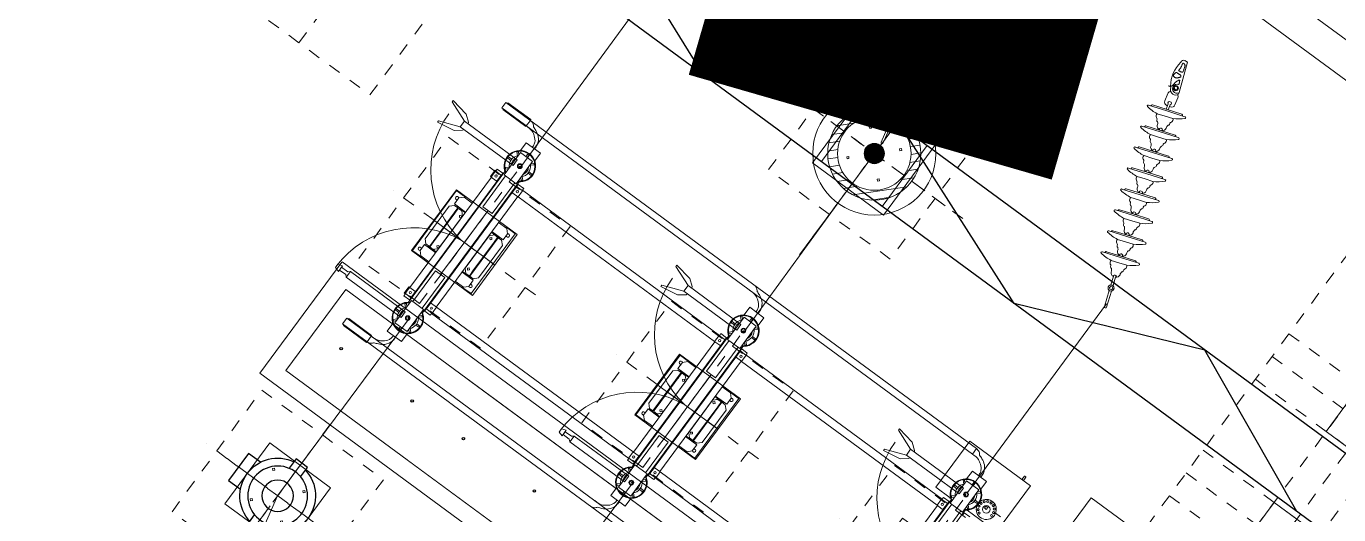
# Model space of a CAD drawing. Header units: metres. Extents: x 432095 to 435012, y 2470938 to 2473256.
# Drawn here: x 433782.38 to 433792.8, y 2471309.71 to 2471313.6 of the extents above; entities that cross this region are included whole.
import ezdxf

# ---------------------------------------------------------------- set-up
doc = ezdxf.new("R2010")
doc.units = ezdxf.units.M
doc.header["$MEASUREMENT"] = 0
doc.set_wipeout_variables(frame=1)
for name, pattern in [('DASHED2', [0.375, 0.25, -0.125]), ('MB D$0$DASHDOT', [1, 0.5, -0.25, 0, -0.25]), ('MB D$0$HIDDEN', [0.375, 0.25, -0.125])]:
    doc.linetypes.add(name, pattern=pattern)
for name, color, linetype, lineweight in [('cong trinh tram 110kv', 7, 'Continuous', 5), ('HA_Daydan5', 1, 'Continuous', 0), ('MB D$0$Phan DZ 110kV', 7, 'Continuous', 13), ('MB D$0$TAM TB MOI', 9, 'MB D$0$HIDDEN', 20)]:
    doc.layers.add(name, color=color, linetype=linetype, lineweight=lineweight)
for name, color, linetype in [('MB D$0$1.TB MOI', 3, 'Continuous'), ('MB D$0$4-Net thay', 4, 'Continuous'), ('MB D$0$HATCH', 8, 'Continuous'), ('MB D$0$Xa', 7, 'Continuous')]:
    doc.layers.add(name, color=color, linetype=linetype)

# ---------------------------------------------------------------- blocks, each defined once
blk = doc.blocks.new('MB D$0$NEO')
at = {"layer": 'MB D$0$Phan DZ 110kV', "color": 0, "linetype": 'Continuous'}
for p, q in [((-3.893, 4.994), (-3.898, 5.746)), ((-3.88, 5.787), (-3.88, 5.787)), ((-3.026, 5.002), (-3.031, 5.754)), ((-3.013, 5.796), (-3.013, 5.795)), ((-2.159, 5.008), (-2.164, 5.76)), ((-2.146, 5.802), (-2.146, 5.801)), ((-1.292, 5.009), (-1.297, 5.761)), ((-1.279, 5.802), (-1.279, 5.802)), ((-0.425, 5.02), (-0.43, 5.771)), ((-0.412, 5.813), (-0.412, 5.813)), ((0.442, 5.028), (0.437, 5.78)), ((0.455, 5.822), (0.455, 5.821)), ((1.309, 5.036), (1.303, 5.788)), ((1.321, 5.83), (1.321, 5.83)), ((2.175, 5.051), (2.17, 5.802)), ((-5.981, 5.181), (-6, 5.061)), ((-4.74, 5.232), (-5.981, 5.181)), ((-4.66, 5.227), (-4.74, 5.232)), ((-4.215, 5.229), (-4.523, 5.25)), ((-3.95, 4.993), (-3.954, 5.595)), ((-3.68, 5.32), (-3.677, 4.996)), ((-3.083, 5.002), (-3.087, 5.604)), ((-2.813, 5.328), (-2.81, 5.004)), ((-2.216, 5.007), (-2.22, 5.61)), ((-1.946, 5.334), (-1.943, 5.01)), ((-1.349, 5.008), (-1.353, 5.611)), ((-1.079, 5.335), (-1.076, 5.011)), ((-0.482, 5.019), (-0.487, 5.621)), ((-0.212, 5.346), (-0.209, 5.022)), ((0.384, 5.028), (0.38, 5.63)), ((0.655, 5.354), (0.658, 5.03)), ((1.251, 5.036), (1.247, 5.638)), ((1.522, 5.363), (1.525, 5.038)), ((2.118, 5.05), (2.114, 5.652)), ((2.389, 5.377), (2.392, 5.053)), ((-4.244, 4.799), (-4.555, 4.82)), ((-4.174, 4.96), (-3.95, 4.946)), ((-4.168, 5.053), (-3.95, 5.038)), ((-4.097, 4.963), (-4.1, 4.925)), ((-4.089, 5.085), (-4.092, 5.044)), ((-3.95, 4.993), (-3.943, 4.391)), ((-3.893, 4.994), (-3.884, 4.242)), ((-3.674, 4.672), (-3.677, 4.996)), ((-3.083, 5.002), (-3.076, 4.399)), ((-3.026, 5.002), (-3.017, 4.25)), ((-2.807, 4.68), (-2.81, 5.004)), ((-2.216, 5.007), (-2.209, 4.405)), ((-2.159, 5.008), (-2.15, 4.256)), ((-1.94, 4.686), (-1.943, 5.01)), ((-1.349, 5.008), (-1.342, 4.406)), ((-1.292, 5.009), (-1.283, 4.257)), ((-1.073, 4.687), (-1.076, 5.011)), ((-0.482, 5.019), (-0.475, 4.417)), ((-0.425, 5.02), (-0.416, 4.268)), ((-0.206, 4.698), (-0.209, 5.022)), ((0.384, 5.028), (0.392, 4.425)), ((0.442, 5.028), (0.451, 4.276)), ((0.661, 4.706), (0.658, 5.03)), ((1.251, 5.036), (1.259, 4.434)), ((1.309, 5.036), (1.318, 4.285)), ((1.528, 4.714), (1.525, 5.038)), ((2.118, 5.05), (2.126, 4.448)), ((2.175, 5.051), (2.185, 4.299)), ((2.395, 4.729), (2.392, 5.053)), ((3.321, 5.11), (2.965, 5.102)), ((3.322, 5.021), (2.967, 5.014)), ((4.206, 5.131), (3.547, 5.115)), ((4.208, 5.04), (3.549, 5.026))]:
    blk.add_line(p, q, dxfattribs=at)
for points in [[(-3.68, 5.32, 0.07568), (-3.836, 5.775, 0.882406), (-3.898, 5.746)], [(-2.813, 5.328, 0.07568), (-2.969, 5.783, 0.882406), (-3.031, 5.754)], [(-1.946, 5.334, 0.07568), (-2.103, 5.789, 0.882406), (-2.164, 5.76)], [(-1.079, 5.335, 0.07568), (-1.236, 5.79, 0.882406), (-1.297, 5.761)], [(-0.212, 5.346, 0.07568), (-0.369, 5.801, 0.882406), (-0.43, 5.771)], [(0.655, 5.354, 0.07568), (0.498, 5.809, 0.882406), (0.437, 5.78)], [(1.522, 5.363, 0.07568), (1.365, 5.817, 0.882406), (1.303, 5.788)], [(2.389, 5.377, 0.07568), (2.232, 5.831, 0.882406), (2.17, 5.802)], [(-3.101, 5.054, 0.354545), (-3.242, 5.183, -0.185296), (-3.375, 5.217, 0.441922), (-3.468, 5.261, -0.218745), (-3.53, 5.306, 0.348223), (-3.68, 5.32)], [(-2.234, 5.062, 0.354545), (-2.375, 5.191, -0.185296), (-2.508, 5.225, 0.441922), (-2.601, 5.269, -0.218745), (-2.663, 5.314, 0.348223), (-2.813, 5.328)], [(-1.367, 5.068, 0.354545), (-1.508, 5.197, -0.185296), (-1.641, 5.231, 0.441922), (-1.734, 5.275, -0.218745), (-1.796, 5.32, 0.348223), (-1.946, 5.334)], [(-0.5, 5.069, 0.354545), (-0.641, 5.198, -0.185296), (-0.774, 5.232, 0.441922), (-0.867, 5.276, -0.218745), (-0.929, 5.321, 0.348223), (-1.079, 5.335)], [(0.367, 5.08, 0.354545), (0.226, 5.209, -0.185296), (0.093, 5.243, 0.441922), (0, 5.287, -0.218745), (-0.062, 5.332, 0.348223), (-0.212, 5.346)], [(1.234, 5.088, 0.354545), (1.093, 5.217, -0.185296), (0.96, 5.251, 0.441922), (0.866, 5.295, -0.218745), (0.805, 5.34, 0.348223), (0.655, 5.354)], [(2.101, 5.097, 0.354545), (1.96, 5.226, -0.185296), (1.827, 5.259, 0.441922), (1.733, 5.304, -0.218745), (1.672, 5.348, 0.348223), (1.522, 5.363)], [(2.969, 5.102, 0.371359), (2.827, 5.24, -0.185296), (2.693, 5.274, 0.441922), (2.6, 5.318, -0.218745), (2.539, 5.362, 0.348223), (2.389, 5.377)], [(-3.674, 4.672, -0.07568), (-3.821, 4.214, -0.882406), (-3.884, 4.242)], [(-3.1, 4.948, -0.353654), (-3.238, 4.817, 0.185296), (-3.371, 4.781, -0.441922), (-3.463, 4.735, 0.218745), (-3.524, 4.689, -0.348223), (-3.674, 4.672)], [(-2.807, 4.68, -0.07568), (-2.954, 4.223, -0.882406), (-3.017, 4.25)], [(-2.233, 4.957, -0.353654), (-2.371, 4.825, 0.185296), (-2.504, 4.789, -0.441922), (-2.596, 4.743, 0.218745), (-2.657, 4.697, -0.348223), (-2.807, 4.68)], [(-1.94, 4.686, -0.07568), (-2.088, 4.228, -0.882406), (-2.15, 4.256)], [(-1.366, 4.963, -0.353654), (-1.504, 4.831, 0.185296), (-1.637, 4.795, -0.441922), (-1.729, 4.749, 0.218745), (-1.79, 4.703, -0.348223), (-1.94, 4.686)], [(-1.073, 4.687, -0.07568), (-1.221, 4.229, -0.882406), (-1.283, 4.257)], [(-0.499, 4.963, -0.353654), (-0.638, 4.832, 0.185296), (-0.77, 4.796, -0.441922), (-0.862, 4.75, 0.218745), (-0.923, 4.704, -0.348223), (-1.073, 4.687)], [(-0.206, 4.698, -0.07568), (-0.354, 4.24, -0.882406), (-0.416, 4.268)], [(0.368, 4.974, -0.353654), (0.229, 4.843, 0.185296), (0.097, 4.807, -0.441922), (0.005, 4.761, 0.218745), (-0.056, 4.715, -0.348223), (-0.206, 4.698)], [(0.661, 4.706, -0.07568), (0.513, 4.248, -0.882406), (0.451, 4.276)], [(1.235, 4.983, -0.353654), (1.096, 4.851, 0.185296), (0.964, 4.815, -0.441922), (0.872, 4.769, 0.218745), (0.811, 4.723, -0.348223), (0.661, 4.706)], [(1.528, 4.714, -0.07568), (1.38, 4.257, -0.882406), (1.318, 4.285)], [(2.102, 4.991, -0.353654), (1.963, 4.86, 0.185296), (1.831, 4.823, -0.441922), (1.738, 4.777, 0.218745), (1.678, 4.732, -0.348223), (1.528, 4.714)], [(2.395, 4.729, -0.07568), (2.247, 4.271, -0.882406), (2.185, 4.299)], [(2.969, 5.014, -0.369426), (2.83, 4.874, 0.185296), (2.698, 4.838, -0.441922), (2.605, 4.792, 0.218745), (2.545, 4.746, -0.348223), (2.395, 4.729)]]:
    blk.add_lwpolyline(points, format="xyb", dxfattribs=at)
for points in [[(-5.544, 4.948), (-5.541, 4.975), (-5.538, 4.999), (-5.536, 5.02), (-5.535, 5.038), (-5.534, 5.054), (-5.533, 5.068), (-5.533, 5.08), (-5.532, 5.09), (-5.533, 5.098), (-5.533, 5.106), (-5.535, 5.112), (-5.537, 5.117), (-5.54, 5.121), (-5.545, 5.124), (-5.551, 5.126), (-5.559, 5.128), (-5.569, 5.129), (-5.58, 5.129), (-5.593, 5.13), (-5.608, 5.13), (-5.623, 5.13), (-5.639, 5.13), (-5.655, 5.13), (-5.672, 5.131), (-5.688, 5.132), (-5.705, 5.133), (-5.721, 5.134), (-5.737, 5.135), (-5.752, 5.135), (-5.767, 5.135), (-5.781, 5.135), (-5.794, 5.133), (-5.807, 5.13), (-5.819, 5.127), (-5.829, 5.122), (-5.839, 5.117), (-5.848, 5.11), (-5.856, 5.104), (-5.863, 5.096), (-5.869, 5.088), (-5.874, 5.08), (-5.878, 5.072), (-5.88, 5.063), (-5.882, 5.055), (-5.883, 5.047), (-5.883, 5.04), (-5.883, 5.033), (-5.881, 5.027), (-5.879, 5.022), (-5.876, 5.018), (-5.872, 5.015), (-5.867, 5.013), (-5.86, 5.011), (-5.853, 5.01), (-5.843, 5.009), (-5.833, 5.008), (-5.82, 5.007), (-5.806, 5.006), (-5.791, 5.005), (-5.775, 5.004), (-5.758, 5.003), (-5.74, 5.001), (-5.722, 4.999), (-5.703, 4.996), (-5.684, 4.992), (-5.665, 4.988), (-5.646, 4.983), (-5.627, 4.977), (-5.607, 4.971), (-5.587, 4.964), (-5.566, 4.956), (-5.544, 4.948)], [(-5.335, 4.805), (-5.36, 4.821), (-5.381, 4.834), (-5.398, 4.843), (-5.411, 4.851), (-5.422, 4.857), (-5.43, 4.862), (-5.436, 4.867), (-5.441, 4.871), (-5.444, 4.875), (-5.447, 4.879), (-5.45, 4.884), (-5.451, 4.89), (-5.452, 4.896), (-5.452, 4.902), (-5.451, 4.909), (-5.449, 4.917), (-5.447, 4.926), (-5.445, 4.935), (-5.442, 4.944), (-5.439, 4.954), (-5.435, 4.965), (-5.432, 4.976), (-5.429, 4.987), (-5.426, 4.998), (-5.423, 5.009), (-5.421, 5.02), (-5.419, 5.031), (-5.416, 5.042), (-5.414, 5.052), (-5.411, 5.062), (-5.407, 5.071), (-5.403, 5.079), (-5.398, 5.086), (-5.392, 5.092), (-5.385, 5.097), (-5.379, 5.101), (-5.372, 5.104), (-5.365, 5.107), (-5.359, 5.108), (-5.353, 5.109), (-5.348, 5.108), (-5.343, 5.107), (-5.339, 5.105), (-5.334, 5.103), (-5.33, 5.099), (-5.326, 5.094), (-5.322, 5.088), (-5.318, 5.081), (-5.313, 5.073), (-5.307, 5.064), (-5.302, 5.055), (-5.296, 5.045), (-5.291, 5.035), (-5.285, 5.026), (-5.28, 5.017), (-5.275, 5.009), (-5.27, 5.002), (-5.266, 4.996), (-5.262, 4.991), (-5.258, 4.986), (-5.255, 4.98), (-5.252, 4.974), (-5.25, 4.967), (-5.248, 4.959), (-5.247, 4.949), (-5.246, 4.938), (-5.246, 4.926), (-5.246, 4.914), (-5.248, 4.901), (-5.25, 4.888), (-5.253, 4.876), (-5.257, 4.864), (-5.262, 4.854), (-5.268, 4.844), (-5.276, 4.835), (-5.285, 4.827), (-5.295, 4.82), (-5.307, 4.814), (-5.32, 4.809), (-5.335, 4.805)], [(-4.853, 4.748), (-4.86, 4.788), (-4.868, 4.82), (-4.876, 4.845), (-4.885, 4.865), (-4.895, 4.88), (-4.906, 4.891), (-4.918, 4.9), (-4.932, 4.908), (-4.947, 4.916), (-4.964, 4.924), (-4.982, 4.932), (-5.001, 4.94), (-5.02, 4.949), (-5.04, 4.958), (-5.06, 4.968), (-5.079, 4.979), (-5.097, 4.99), (-5.115, 5.002), (-5.132, 5.015), (-5.148, 5.027), (-5.162, 5.039), (-5.175, 5.05), (-5.185, 5.061), (-5.194, 5.07), (-5.201, 5.078), (-5.205, 5.085), (-5.207, 5.091), (-5.208, 5.096), (-5.206, 5.1), (-5.203, 5.104), (-5.199, 5.107), (-5.193, 5.109), (-5.185, 5.111), (-5.177, 5.112), (-5.168, 5.114), (-5.158, 5.115), (-5.148, 5.116), (-5.137, 5.118), (-5.126, 5.119), (-5.114, 5.121), (-5.103, 5.124), (-5.093, 5.126), (-5.082, 5.128), (-5.071, 5.129), (-5.061, 5.128), (-5.051, 5.126), (-5.042, 5.122), (-5.033, 5.115)]]:
    blk.add_lwpolyline(points, dxfattribs=at)
blk.add_lwpolyline([(3.436, 4.998), (3.375, 5.032), (3.374, 5.101), (3.433, 5.137), (3.494, 5.104), (3.496, 5.034)], close=True, dxfattribs=at)
for centre, radius in [((3.435, 5.068), 0.121), ((-4.859, 5.06), 0.101), ((-4.859, 5.06), 0.0652)]:
    blk.add_circle(centre, radius, dxfattribs=at)
for centre, radius, start, end in [((2.162, 5.648), 0.048, 79.109, 175.3859), ((-4.851, 5.112), 0.181, 179.148, 40.8005), ((-4.791, 5.074), 0.202, 277.7201, 49.3786), ((-4.532, 5.115), 0.135, 86.1454, 143.4748), ((-4.224, 5.094), 0.135, 356.1454, 86.1454), ((-3.906, 5.592), 0.048, 79.109, 175.3859), ((-3.04, 5.6), 0.048, 79.109, 175.3859), ((-2.173, 5.606), 0.048, 79.109, 175.3859), ((-1.306, 5.607), 0.048, 79.109, 175.3859), ((-0.439, 5.618), 0.048, 79.109, 175.3859), ((0.428, 5.626), 0.048, 79.109, 175.3859), ((1.295, 5.634), 0.048, 79.109, 175.3859), ((-5.893, 5.035), 0.11, 166.4023, 270.9743), ((-5.268, 6.128), 1.354, 242.5976, 287.0062), ((-4.771, 4.784), 0.0894, 85.3524, 204.0756), ((-4.546, 4.955), 0.135, 195.322, 266.1454), ((-4.21, 5.003), 0.0694, 170.115, 236.2094), ((-4.209, 5.018), 0.0694, 116.0814, 182.1759), ((-4.224, 5.02), 0.0784, 252.0853, 309.7336), ((-4.235, 4.934), 0.135, 266.1454, 356.1454), ((-4.225, 5.012), 0.0696, 35.6716, 102.3049), ((-3.116, 5.008), 0.0594, 120.4859, 186.5803), ((-3.116, 5.008), 0.0594, 120.4859, 186.5803), ((-3.116, 4.995), 0.0594, 174.5195, 240.6139), ((-3.116, 4.995), 0.0594, 174.5195, 240.6139), ((-3.129, 5.002), 0.0595, 40.0761, 106.7094), ((-3.129, 5.002), 0.0595, 40.0761, 106.7094), ((-3.129, 5.008), 0.067, 256.4897, 314.1381), ((-3.129, 5.008), 0.067, 256.4897, 314.1381), ((-2.249, 5.016), 0.0594, 120.4859, 186.5803), ((-2.249, 5.016), 0.0594, 120.4859, 186.5803), ((-2.249, 5.003), 0.0594, 174.5195, 240.6139), ((-2.249, 5.003), 0.0594, 174.5195, 240.6139), ((-2.262, 5.01), 0.0595, 40.0761, 106.7094), ((-2.262, 5.01), 0.0595, 40.0761, 106.7094), ((-2.262, 5.017), 0.067, 256.4897, 314.1381), ((-2.262, 5.017), 0.067, 256.4897, 314.1381), ((-1.382, 5.022), 0.0594, 120.4859, 186.5803), ((-1.382, 5.022), 0.0594, 120.4859, 186.5803), ((-1.382, 5.009), 0.0594, 174.5195, 240.6139), ((-1.382, 5.009), 0.0594, 174.5195, 240.6139), ((-1.395, 5.016), 0.0595, 40.0761, 106.7094), ((-1.395, 5.016), 0.0595, 40.0761, 106.7094), ((-1.396, 5.023), 0.067, 256.4897, 314.1381), ((-1.396, 5.023), 0.067, 256.4897, 314.1381), ((-0.515, 5.023), 0.0594, 120.4859, 186.5803), ((-0.515, 5.023), 0.0594, 120.4859, 186.5803), ((-0.515, 5.01), 0.0594, 174.5195, 240.6139), ((-0.515, 5.01), 0.0594, 174.5195, 240.6139), ((-0.528, 5.017), 0.0595, 40.0761, 106.7094), ((-0.528, 5.017), 0.0595, 40.0761, 106.7094), ((-0.529, 5.024), 0.067, 256.4897, 314.1381), ((-0.529, 5.024), 0.067, 256.4897, 314.1381), ((0.352, 5.033), 0.0594, 120.4859, 186.5803), ((0.352, 5.033), 0.0594, 120.4859, 186.5803), ((0.352, 5.021), 0.0594, 174.5195, 240.6139), ((0.352, 5.021), 0.0594, 174.5195, 240.6139), ((0.339, 5.028), 0.0595, 40.0761, 106.7094), ((0.339, 5.028), 0.0595, 40.0761, 106.7094), ((0.338, 5.034), 0.067, 256.4897, 314.1381), ((0.338, 5.034), 0.067, 256.4897, 314.1381), ((1.219, 5.042), 0.0594, 120.4859, 186.5803), ((1.219, 5.042), 0.0594, 120.4859, 186.5803), ((1.219, 5.029), 0.0594, 174.5195, 240.6139), ((1.219, 5.029), 0.0594, 174.5195, 240.6139), ((1.206, 5.036), 0.0595, 40.0761, 106.7094), ((1.206, 5.036), 0.0595, 40.0761, 106.7094), ((1.205, 5.043), 0.067, 256.4897, 314.1381), ((1.205, 5.043), 0.067, 256.4897, 314.1381), ((2.086, 5.05), 0.0594, 120.4859, 186.5803), ((2.086, 5.038), 0.0594, 174.5195, 240.6139), ((2.073, 5.044), 0.0595, 40.0761, 106.7094), ((2.072, 5.051), 0.067, 256.4897, 314.1381), ((2.988, 5.058), 0.0866, 131.1973, 231.281), ((2.939, 5.11), 0.015, 12.1959, 119.4893), ((2.941, 5.004), 0.015, 242.989, 350.2825), ((2.969, 5.118), 0.0164, 195.4692, 256.2675), ((2.972, 4.998), 0.0164, 106.2109, 167.0091), ((4.207, 5.086), 0.0454, 271.213, 91.213), ((-3.895, 4.396), 0.048, 185.7139, 281.9908), ((-3.028, 4.404), 0.048, 185.7139, 281.9908), ((-2.161, 4.41), 0.048, 185.7139, 281.9908), ((-1.294, 4.411), 0.048, 185.7139, 281.9908), ((-0.427, 4.422), 0.048, 185.7139, 281.9908), ((0.44, 4.43), 0.048, 185.7139, 281.9908), ((1.307, 4.438), 0.048, 185.7139, 281.9908), ((2.173, 4.453), 0.048, 185.7139, 281.9908)]:
    blk.add_arc(centre, radius, start, end, dxfattribs=at)
blk = doc.blocks.new('*U34')
at = {"color": 8}
blk.add_wipeout([(950, -120), (950, 680), (-250, 680), (-250, -120)], dxfattribs=at).dxf.layer = 'MB D$0$4-Net thay'
at = {"layer": 'MB D$0$4-Net thay', "color": 8}
for centre in [(0, 280), (700, 280)]:
    blk.add_circle(centre, 10, dxfattribs=at)
blk = doc.blocks.new('*U35')
at = {"layer": 'MB D$0$HATCH', "color": 0, "linetype": 'ByBlock', "lineweight": -2, "transparency": 16777216}
blk.add_blockref('*U34', (3618, 0), dxfattribs=at)
for p in [(2412, 0), (4824, 0)]:
    blk.add_blockref('*U34', p, dxfattribs=at)
blk = doc.blocks.new('MB D$0$M MC2')
at = {"layer": 'cong trinh tram 110kv', "linetype": 'MB D$0$HIDDEN'}
for p, q in [((1200, -925), (1200, 2075)), ((1650, -925), (1650, 2075)), ((2350, -925), (2350, 2075)), ((2800, -925), (2800, 2075)), ((4000, 1375), (0, 1375)), ((4000, 225), (0, 225)), ((4000, -225), (0, -225))]:
    blk.add_line(p, q, dxfattribs=at)
at = {"layer": 'cong trinh tram 110kv', "linetype": 'MB D$0$DASHDOT', "ltscale": 0.5}
for p, q in [((1425, -925), (1425, 2075)), ((2575, -925), (2575, 2075)), ((4000, 0), (0, 0))]:
    blk.add_line(p, q, dxfattribs=at)
at = {"layer": 'cong trinh tram 110kv', "linetype": 'MB D$0$HIDDEN'}
blk.add_lwpolyline([(0, -925), (4000, -925), (4000, 2075), (0, 2075)], close=True, dxfattribs=at)
at = {"layer": 'cong trinh tram 110kv'}
for points in [[(1200, 225), (1650, 225), (1650, -225), (1200, -225)], [(2350, 225), (2800, 225), (2800, -225), (2350, -225)]]:
    blk.add_lwpolyline(points, close=True, dxfattribs=at)
blk = doc.blocks.new('MB D$0$XT-10.110')
at = {"layer": 'MB D$0$Xa', "color": 0, "linetype": 'ByBlock'}
for p, q in [((150, 300), (9850, 300)), ((150, -300), (9850, -300))]:
    blk.add_line(p, q, dxfattribs=at)
blk.add_lwpolyline([(612, -300), (1960, 300), (3399, -300), (4957, 300), (6466, -300), (7958, 300), (9466, -300)], dxfattribs=at)
blk = doc.blocks.new('MB D$0$Mong TB')
at = {"layer": 'cong trinh tram 110kv', "linetype": 'MB D$0$HIDDEN', "ltscale": 1.5}
for p, q in [((0, -700), (0, 700)), ((700, 0), (-700, 0))]:
    blk.add_line(p, q, dxfattribs=at)
at = {"layer": 'cong trinh tram 110kv', "linetype": 'MB D$0$HIDDEN'}
blk.add_lwpolyline([(-600, -600), (600, -600), (600, 600), (-600, 600)], close=True, dxfattribs=at)
at = {"layer": 'cong trinh tram 110kv'}
for points in [[(-300, -300), (300, -300), (300, 300), (-300, 300)], [(-150, 161), (-139, 150), (-150, 139), (-161, 150)], [(150, 161), (139, 150), (150, 139), (161, 150)], [(-150, -161), (-139, -150), (-150, -139), (-161, -150)], [(150, -161), (139, -150), (150, -139), (161, -150)]]:
    blk.add_lwpolyline(points, close=True, dxfattribs=at)
blk = doc.blocks.new('MB D$0$TU')
at = {"layer": 'cong trinh tram 110kv', "linetype": 'ByBlock'}
h = blk.add_hatch(dxfattribs=at)
h.set_pattern_fill('ANSI31', color=256, scale=500, angle=-90, style=0)
edge = h.paths.add_edge_path()
edge.add_arc((0, 0), 370, 0, 360)
edge = h.paths.add_edge_path(flags=16)
edge.add_arc((0, 0), 292, 0, 360)
at = {"layer": 'cong trinh tram 110kv', "linetype": 'MB D$0$DASHDOT', "ltscale": 0.5}
for p, q in [((0, 872), (0, -872)), ((825, 0), (-825, 0))]:
    blk.add_line(p, q, dxfattribs=at)
at = {"layer": 'cong trinh tram 110kv', "linetype": 'ByBlock'}
blk.add_lwpolyline([(350, 350), (350, -350), (-350, -350), (-350, 350)], close=True, dxfattribs=at)
blk.add_lwpolyline([(-469, -138), (-469, -229), (-665, -229), (-665, 229), (-469, 229), (-469, 138)], dxfattribs=at)
at = {"layer": 'cong trinh tram 110kv', "linetype": 'ByBlock', "const_width": 80.6}
blk.add_lwpolyline([(0, 40, 1), (0, -40, 1)], format="xyb", close=True, dxfattribs=at)
at = {"layer": 'cong trinh tram 110kv', "linetype": 'ByBlock'}
for radius in [489, 370, 292, 80.6]:
    blk.add_circle((0, 0), radius, dxfattribs=at)
blk = doc.blocks.new('MB D$0$DCL2L')
at = {"layer": 'cong trinh tram 110kv', "linetype": 'ByBlock'}
for p, q in [((-77, 836), (-86, 827)), ((-60, 818), (-77, 836)), ((-70, 930), (-70, 854)), ((-70, 930), (70, 930)), ((-60, 840), (60, 840)), ((-60, 620), (-60, 840)), ((6, 865), (-6, 865)), ((-6, 865), (-6, 840)), ((6, 840), (6, 865)), ((60, 840), (60, 620)), ((77, 836), (60, 818)), ((70, 930), (70, 854)), ((86, 827), (77, 836)), ((2128, 836), (2119, 827)), ((2145, 818), (2128, 836)), ((2135, 930), (2135, 854)), ((2135, 930), (2275, 930)), ((2145, 840), (2265, 840)), ((2145, 620), (2145, 840)), ((2211, 865), (2199, 865)), ((2199, 865), (2199, 840)), ((2211, 840), (2211, 865)), ((2265, 840), (2265, 620)), ((2282, 836), (2265, 818)), ((2275, 930), (2275, 854)), ((2291, 827), (2282, 836)), ((-85, 756), (-115, 756)), ((-115, 756), (-115, 744)), ((-115, 744), (-85, 744)), ((-86, 827), (-64, 806)), ((-9, 750), (0, 750)), ((-9, 741), (-9, 750)), ((0, 741), (-9, 741)), ((0, 750), (0, 741)), ((64, 806), (86, 827)), ((115, 756), (85, 756)), ((85, 744), (115, 744)), ((115, 744), (115, 756)), ((586, 778), (602, 764)), ((586, 722), (602, 736)), ((2120, 756), (2090, 756)), ((2090, 756), (2090, 744)), ((2090, 744), (2120, 744)), ((2119, 827), (2141, 806)), ((2196, 750), (2205, 750)), ((2196, 741), (2196, 750)), ((2205, 741), (2196, 741)), ((2205, 750), (2205, 741)), ((2269, 806), (2291, 827)), ((2320, 756), (2290, 756)), ((2290, 744), (2320, 744)), ((2320, 744), (2320, 756)), ((2791, 778), (2807, 764)), ((2791, 722), (2807, 736)), ((-2265, -646), (-2265, 646)), ((-2125, -646), (-2125, 646)), ((-64, 694), (-86, 673)), ((-86, 673), (-77, 664)), ((-77, 664), (-60, 682)), ((-70, 646), (-70, -646)), ((60, 682), (77, 664)), ((86, 673), (64, 694)), ((70, 646), (70, -646)), ((77, 664), (86, 673)), ((2141, 694), (2119, 673)), ((2119, 673), (2128, 664)), ((2128, 664), (2145, 682)), ((2135, 646), (2135, -646)), ((2265, 682), (2282, 664)), ((2291, 673), (2269, 694)), ((2275, 646), (2275, -646)), ((2282, 664), (2291, 673)), ((-2120, -545), (-2120, 545)), ((-2065, 608), (-130, 608)), ((-2065, -545), (-2065, 545)), ((-2062, 545), (-133, 545)), ((-133, 605), (-131, 605)), ((-133, 545), (-133, 605)), ((-133, 545), (-131, 545)), ((-83, 605), (-131, 605)), ((-83, 545), (-131, 545)), ((-130, 625), (-130, 605)), ((-130, 625), (-75, 625)), ((-130, 545), (-130, -545)), ((-76, 605), (-83, 605)), ((-76, 545), (-83, 545)), ((-76, 605), (-74, 605)), ((-76, 545), (-76, 605)), ((-76, 545), (-74, 545)), ((-75, 625), (-75, 605)), ((-75, 608), (-70, 608)), ((-75, 545), (-75, -545)), ((-70, 605), (-74, 605)), ((-70, 545), (-74, 545)), ((60, 620), (-60, 620)), ((-45, 620), (-45, 317)), ((45, 620), (45, 317)), ((70, 608), (75, 608)), ((70, 605), (74, 605)), ((70, 545), (74, 545)), ((76, 605), (74, 605)), ((76, 545), (74, 545)), ((130, 625), (75, 625)), ((75, 605), (75, 625)), ((75, -545), (75, 545)), ((76, 605), (76, 545)), ((76, 605), (83, 605)), ((76, 545), (83, 545)), ((83, 605), (131, 605)), ((83, 545), (131, 545)), ((130, 605), (130, 625)), ((130, 608), (2075, 608)), ((130, -545), (130, 545)), ((133, 605), (131, 605)), ((133, 545), (131, 545)), ((133, 605), (133, 545)), ((133, 545), (2072, 545)), ((2072, 605), (2074, 605)), ((2072, 545), (2072, 605)), ((2072, 545), (2074, 545)), ((2122, 605), (2074, 605)), ((2122, 545), (2074, 545)), ((2075, 625), (2075, 605)), ((2075, 625), (2130, 625)), ((2075, 545), (2075, -545)), ((2129, 605), (2122, 605)), ((2129, 545), (2122, 545)), ((2129, 605), (2131, 605)), ((2129, 545), (2129, 605)), ((2129, 545), (2131, 545)), ((2130, 625), (2130, 605)), ((2130, 608), (2135, 608)), ((2130, 545), (2130, -545)), ((2135, 605), (2131, 605)), ((2135, 545), (2131, 545)), ((2265, 620), (2145, 620)), ((2160, 620), (2160, 317)), ((2250, 620), (2250, 317)), ((2275, 608), (2280, 608)), ((2275, 605), (2279, 605)), ((2275, 545), (2279, 545)), ((2281, 605), (2279, 605)), ((2281, 545), (2279, 545)), ((2335, 625), (2280, 625)), ((2280, 605), (2280, 625)), ((2280, -545), (2280, 545)), ((2281, 605), (2281, 545)), ((2281, 605), (2288, 605)), ((2281, 545), (2288, 545)), ((2288, 605), (2336, 605)), ((2288, 545), (2336, 545)), ((2335, 605), (2335, 625)), ((2335, 608), (2345, 608)), ((2335, -545), (2335, 545)), ((2338, 605), (2336, 605)), ((2338, 545), (2336, 545)), ((2338, 605), (2338, 545)), ((2338, 545), (2345, 545)), ((2345, 545), (2345, 608)), ((45, 317), (-45, 317)), ((0, -317), (0, 317)), ((2250, 317), (2160, 317)), ((2200, -317), (2200, 317)), ((-290, 295), (-285, 295)), ((-290, -295), (-290, 295)), ((-219, 295), (-285, 295)), ((-210, 290), (-240, 260)), ((-240, 260), (-240, 200)), ((-209, 295), (-219, 295)), ((-130, 290), (-210, 290)), ((-209, 295), (-200, 295)), ((-208, 290), (-208, 291)), ((-200, 295), (-200, 290)), ((-70, 290), (-75, 290)), ((75, 290), (70, 290)), ((210, 290), (130, 290)), ((200, 295), (209, 295)), ((200, 290), (200, 295)), ((208, 291), (208, 290)), ((209, 295), (219, 295)), ((240, 260), (210, 290)), ((219, 295), (285, 295)), ((240, 260), (240, 200)), ((290, 295), (285, 295)), ((290, 295), (290, -295)), ((1915, 295), (1920, 295)), ((1915, -295), (1915, 295)), ((1986, 295), (1920, 295)), ((1995, 290), (1965, 260)), ((1965, 260), (1965, 200)), ((1996, 295), (1986, 295)), ((2075, 290), (1995, 290)), ((1996, 295), (2005, 295)), ((1997, 290), (1997, 291)), ((2005, 295), (2005, 290)), ((2135, 290), (2130, 290)), ((2280, 290), (2275, 290)), ((2415, 290), (2335, 290)), ((2405, 295), (2414, 295)), ((2405, 290), (2405, 295)), ((2413, 291), (2413, 290)), ((2414, 295), (2424, 295)), ((2445, 260), (2415, 290)), ((2424, 295), (2490, 295)), ((2445, 260), (2445, 200)), ((2495, 295), (2490, 295)), ((2495, 295), (2495, -295)), ((-233, 190), (-263, 160)), ((-263, -160), (-263, 160)), ((-130, 200), (-240, 200)), ((-200, 190), (-233, 190)), ((-208, 190), (-208, 200)), ((-200, 190), (-200, 200)), ((-200, -190), (-200, 190)), ((-199, 137), (-200, 137)), ((-194, 185), (-194, 141)), ((-194, 141), (-194, -142)), ((-192, 190), (-161, 190)), ((-190, 193), (-190, 190)), ((-142, 194), (-185, 194)), ((-131, 160), (-161, 190)), ((-130, 194), (-142, 194)), ((-137, 200), (-137, 198)), ((-131, 160), (-131, -160)), ((-130, 154), (-131, 154)), ((-70, 200), (-75, 200)), ((-70, 194), (-75, 194)), ((-70, 154), (-75, 154)), ((75, 200), (70, 200)), ((75, 194), (70, 194)), ((75, 154), (70, 154)), ((240, 200), (130, 200)), ((141, 194), (130, 194)), ((131, 154), (130, 154)), ((161, 190), (131, 160)), ((131, -160), (131, 160)), ((137, 198), (137, 200)), ((185, 194), (141, 194)), ((154, 194), (154, 183)), ((192, 190), (161, 190)), ((183, 193), (183, 194)), ((194, 141), (194, 185)), ((194, -142), (194, 141)), ((200, 137), (198, 137)), ((200, 200), (200, 190)), ((200, 190), (200, -190)), ((200, 190), (233, 190)), ((208, 200), (208, 190)), ((263, 160), (233, 190)), ((263, 160), (263, -160)), ((1972, 190), (1942, 160)), ((1942, -160), (1942, 160)), ((2075, 200), (1965, 200)), ((2005, 190), (1972, 190)), ((1997, 190), (1997, 200)), ((2005, 190), (2005, 200)), ((2005, -190), (2005, 190)), ((2006, 137), (2005, 137)), ((2011, 185), (2011, 141)), ((2011, 141), (2011, -142)), ((2013, 190), (2044, 190)), ((2015, 193), (2015, 190)), ((2064, 194), (2020, 194)), ((2074, 160), (2044, 190)), ((2075, 194), (2064, 194)), ((2068, 200), (2068, 198)), ((2074, 160), (2074, -160)), ((2075, 154), (2074, 154)), ((2135, 200), (2130, 200)), ((2135, 194), (2130, 194)), ((2135, 154), (2130, 154)), ((2280, 200), (2275, 200)), ((2280, 194), (2275, 194)), ((2280, 154), (2275, 154)), ((2445, 200), (2335, 200)), ((2346, 194), (2335, 194)), ((2336, 154), (2335, 154)), ((2366, 190), (2336, 160)), ((2336, -160), (2336, 160)), ((2342, 198), (2342, 200)), ((2390, 194), (2346, 194)), ((2359, 194), (2359, 183)), ((2397, 190), (2366, 190)), ((2388, 193), (2388, 194)), ((2399, 141), (2399, 185)), ((2399, -142), (2399, 141)), ((2405, 137), (2404, 137)), ((2405, 200), (2405, 190)), ((2405, 190), (2405, -190)), ((2405, 190), (2438, 190)), ((2413, 200), (2413, 190)), ((2468, 160), (2438, 190)), ((2468, 160), (2468, -160)), ((290, 0), (-290, 0)), ((2490, 0), (1910, 0)), ((-263, -160), (-233, -190)), ((-240, -260), (-240, -200)), ((-240, -200), (-130, -200)), ((-200, -190), (-233, -190)), ((-208, -200), (-208, -190)), ((-200, -137), (-199, -137)), ((-200, -200), (-200, -190)), ((-194, -142), (-194, -185)), ((-192, -190), (-161, -190)), ((-185, -194), (-142, -194)), ((-183, -193), (-183, -194)), ((-161, -190), (-131, -160)), ((-154, -194), (-154, -183)), ((-142, -194), (-130, -194)), ((-137, -199), (-137, -200)), ((-131, -154), (-130, -154)), ((-75, -154), (-70, -154)), ((-75, -194), (-70, -194)), ((-75, -200), (-70, -200)), ((70, -154), (75, -154)), ((70, -194), (75, -194)), ((70, -200), (75, -200)), ((130, -154), (131, -154)), ((130, -194), (141, -194)), ((130, -200), (240, -200)), ((131, -160), (161, -190)), ((137, -200), (137, -199)), ((141, -194), (185, -194)), ((192, -190), (161, -190)), ((190, -193), (190, -190)), ((194, -185), (194, -142)), ((198, -137), (200, -137)), ((200, -190), (200, -200)), ((200, -190), (233, -190)), ((208, -190), (208, -200)), ((233, -190), (263, -160)), ((240, -260), (240, -200)), ((1942, -160), (1972, -190)), ((1965, -260), (1965, -200)), ((1965, -200), (2075, -200)), ((2005, -190), (1972, -190)), ((1997, -200), (1997, -190)), ((2005, -137), (2006, -137)), ((2005, -200), (2005, -190)), ((2011, -142), (2011, -185)), ((2013, -190), (2044, -190)), ((2020, -194), (2064, -194)), ((2022, -193), (2022, -194)), ((2044, -190), (2074, -160)), ((2051, -194), (2051, -183)), ((2064, -194), (2075, -194)), ((2068, -199), (2068, -200)), ((2074, -154), (2075, -154)), ((2130, -154), (2135, -154)), ((2130, -194), (2135, -194)), ((2130, -200), (2135, -200)), ((2275, -154), (2280, -154)), ((2275, -194), (2280, -194)), ((2275, -200), (2280, -200)), ((2335, -154), (2336, -154)), ((2335, -194), (2346, -194)), ((2335, -200), (2445, -200)), ((2336, -160), (2366, -190)), ((2342, -200), (2342, -199)), ((2346, -194), (2390, -194)), ((2397, -190), (2366, -190)), ((2395, -193), (2395, -190)), ((2399, -185), (2399, -142)), ((2404, -137), (2405, -137)), ((2405, -190), (2405, -200)), ((2405, -190), (2438, -190)), ((2413, -190), (2413, -200)), ((2438, -190), (2468, -160)), ((2445, -260), (2445, -200)), ((-290, -295), (-285, -295)), ((-219, -295), (-285, -295)), ((-240, -260), (-210, -290)), ((-209, -295), (-219, -295)), ((-210, -290), (-130, -290)), ((-200, -295), (-209, -295)), ((-208, -291), (-208, -290)), ((-200, -290), (-200, -295)), ((-75, -290), (-70, -290)), ((70, -290), (75, -290)), ((130, -290), (210, -290)), ((200, -295), (200, -290)), ((209, -295), (200, -295)), ((208, -290), (208, -291)), ((209, -295), (219, -295)), ((210, -290), (240, -260)), ((219, -295), (285, -295)), ((290, -295), (285, -295)), ((1915, -295), (1920, -295)), ((1986, -295), (1920, -295)), ((1965, -260), (1995, -290)), ((1996, -295), (1986, -295)), ((1995, -290), (2075, -290)), ((2005, -295), (1996, -295)), ((1997, -291), (1997, -290)), ((2005, -290), (2005, -295)), ((2130, -290), (2135, -290)), ((2275, -290), (2280, -290)), ((2335, -290), (2415, -290)), ((2405, -295), (2405, -290)), ((2414, -295), (2405, -295)), ((2413, -290), (2413, -291)), ((2414, -295), (2424, -295)), ((2415, -290), (2445, -260)), ((2424, -295), (2490, -295)), ((2495, -295), (2490, -295)), ((-2240, -620), (-2240, -317)), ((-2150, -620), (-2150, -317)), ((-45, -317), (45, -317)), ((-45, -620), (-45, -317)), ((45, -620), (45, -317)), ((2160, -317), (2250, -317)), ((2160, -620), (2160, -317)), ((2250, -620), (2250, -317)), ((-2325, -625), (-2270, -625)), ((-2271, -605), (-2269, -605)), ((-2270, -605), (-2270, -625)), ((-2265, -608), (-2270, -608)), ((-2265, -605), (-2269, -605)), ((-2255, -620), (-2135, -620)), ((-2255, -840), (-2255, -620)), ((-2135, -620), (-2135, -840)), ((-2125, -545), (-2121, -545)), ((-2125, -605), (-2121, -605)), ((-2120, -608), (-2125, -608)), ((-2119, -545), (-2121, -545)), ((-2119, -605), (-2121, -605)), ((-2120, -625), (-2120, -605)), ((-2065, -625), (-2120, -625)), ((-2119, -545), (-2119, -605)), ((-2119, -545), (-2112, -545)), ((-2119, -605), (-2112, -605)), ((-2112, -545), (-2064, -545)), ((-2112, -605), (-2064, -605)), ((-2065, -625), (-2065, -605)), ((-130, -608), (-2065, -608)), ((-2062, -545), (-2064, -545)), ((-2062, -605), (-2064, -605)), ((-2062, -545), (-2062, -605)), ((-133, -545), (-2062, -545)), ((-133, -545), (-131, -545)), ((-133, -605), (-133, -545)), ((-133, -605), (-131, -605)), ((-83, -545), (-131, -545)), ((-83, -605), (-131, -605)), ((-130, -605), (-130, -625)), ((-130, -625), (-75, -625)), ((-76, -545), (-83, -545)), ((-76, -605), (-83, -605)), ((-76, -545), (-74, -545)), ((-76, -605), (-76, -545)), ((-76, -605), (-74, -605)), ((-75, -605), (-75, -625)), ((-70, -608), (-75, -608)), ((-70, -545), (-74, -545)), ((-70, -605), (-74, -605)), ((-60, -620), (60, -620)), ((-60, -840), (-60, -620)), ((60, -620), (60, -840)), ((70, -545), (74, -545)), ((70, -605), (74, -605)), ((75, -608), (70, -608)), ((76, -545), (74, -545)), ((76, -605), (74, -605)), ((75, -625), (75, -605)), ((130, -625), (75, -625)), ((76, -545), (76, -605)), ((76, -545), (83, -545)), ((76, -605), (83, -605)), ((83, -545), (131, -545)), ((83, -605), (131, -605)), ((130, -625), (130, -605)), ((2075, -608), (130, -608)), ((133, -545), (131, -545)), ((133, -605), (131, -605)), ((133, -545), (133, -605)), ((2072, -545), (133, -545)), ((2072, -545), (2074, -545)), ((2072, -605), (2072, -545)), ((2072, -605), (2074, -605)), ((2122, -545), (2074, -545)), ((2122, -605), (2074, -605)), ((2075, -605), (2075, -625)), ((2075, -625), (2130, -625)), ((2129, -545), (2122, -545)), ((2129, -605), (2122, -605)), ((2129, -545), (2131, -545)), ((2129, -605), (2129, -545)), ((2129, -605), (2131, -605)), ((2130, -605), (2130, -625)), ((2135, -608), (2130, -608)), ((2135, -545), (2131, -545)), ((2135, -605), (2131, -605)), ((2145, -620), (2265, -620)), ((2145, -840), (2145, -620)), ((2265, -620), (2265, -840)), ((2275, -545), (2279, -545)), ((2275, -605), (2279, -605)), ((2280, -608), (2275, -608)), ((2281, -545), (2279, -545)), ((2281, -605), (2279, -605)), ((2280, -625), (2280, -605)), ((2335, -625), (2280, -625)), ((2281, -545), (2281, -605)), ((2281, -545), (2288, -545)), ((2281, -605), (2288, -605)), ((2288, -545), (2336, -545)), ((2288, -605), (2336, -605)), ((2335, -625), (2335, -605)), ((2345, -608), (2335, -608)), ((2338, -545), (2336, -545)), ((2338, -605), (2336, -605)), ((2338, -545), (2338, -605)), ((2345, -545), (2338, -545)), ((2345, -545), (2345, -608)), ((-2567, -1110), (-2567, -655)), ((-2465, -655), (-2276, -655)), ((-2272, -664), (-2281, -673)), ((-2281, -673), (-2259, -694)), ((-2255, -682), (-2272, -664)), ((-2118, -664), (-2135, -682)), ((-2131, -694), (-2109, -673)), ((-2109, -673), (-2118, -664)), ((-2110, -655), (-2114, -655)), ((-2110, -647), (-2110, -655)), ((-2110, -655), (-1967, -655)), ((-1967, -655), (-1967, -1110)), ((-1628, -722), (-1460, -657)), ((-1628, -722), (-1460, -657)), ((-77, -664), (-86, -673)), ((-86, -673), (-64, -694)), ((-60, -682), (-77, -664)), ((77, -664), (60, -682)), ((64, -694), (86, -673)), ((86, -673), (77, -664)), ((567, -722), (735, -657)), ((2128, -664), (2119, -673)), ((2119, -673), (2141, -694)), ((2145, -682), (2128, -664)), ((2282, -664), (2265, -682)), ((2269, -694), (2291, -673)), ((2291, -673), (2282, -664)), ((2772, -722), (2940, -657)), ((-2520, -770), (-2472, -770)), ((-2457, -770), (-2451, -770)), ((-2376, -750), (-2395, -750)), ((-2395, -750), (-2395, -769)), ((-2395, -769), (-2376, -769)), ((-2376, -769), (-2376, -750)), ((-2280, -744), (-2310, -744)), ((-2310, -744), (-2310, -756)), ((-2310, -756), (-2280, -756)), ((-2259, -806), (-2281, -827)), ((-2281, -827), (-2272, -836)), ((-2272, -836), (-2255, -818)), ((-2195, -741), (-2186, -741)), ((-2195, -750), (-2195, -741)), ((-2186, -750), (-2195, -750)), ((-2186, -741), (-2186, -750)), ((-2135, -818), (-2118, -836)), ((-2109, -827), (-2131, -806)), ((-2118, -836), (-2109, -827)), ((-2080, -744), (-2110, -744)), ((-2110, -756), (-2080, -756)), ((-2080, -756), (-2080, -744)), ((-1628, -778), (-1460, -843)), ((-1628, -778), (-1460, -843)), ((-85, -744), (-115, -744)), ((-115, -744), (-115, -756)), ((-115, -756), (-85, -756)), ((-64, -806), (-86, -827)), ((-86, -827), (-77, -836)), ((-77, -836), (-60, -818)), ((-9, -741), (0, -741)), ((-9, -750), (-9, -741)), ((0, -750), (-9, -750)), ((0, -741), (0, -750)), ((60, -818), (77, -836)), ((86, -827), (64, -806)), ((77, -836), (86, -827)), ((115, -744), (85, -744)), ((85, -756), (115, -756)), ((115, -756), (115, -744)), ((567, -778), (735, -843)), ((2120, -744), (2090, -744)), ((2090, -744), (2090, -756)), ((2090, -756), (2120, -756)), ((2141, -806), (2119, -827)), ((2119, -827), (2128, -836)), ((2128, -836), (2145, -818)), ((2196, -741), (2205, -741)), ((2196, -750), (2196, -741)), ((2205, -750), (2196, -750)), ((2205, -741), (2205, -750)), ((2265, -818), (2282, -836)), ((2291, -827), (2269, -806)), ((2282, -836), (2291, -827)), ((2320, -744), (2290, -744)), ((2290, -756), (2320, -756)), ((2320, -756), (2320, -744)), ((2772, -778), (2940, -843)), ((-2265, -930), (-2265, -854)), ((-2125, -930), (-2265, -930)), ((-2135, -840), (-2255, -840)), ((-2201, -840), (-2201, -865)), ((-2201, -865), (-2189, -865)), ((-2189, -865), (-2189, -840)), ((-2125, -930), (-2125, -854)), ((-70, -854), (-70, -930)), ((-70, -930), (70, -930)), ((60, -840), (-60, -840)), ((-6, -840), (-6, -865)), ((-6, -865), (6, -865)), ((6, -865), (6, -840)), ((70, -854), (70, -930)), ((2135, -854), (2135, -930)), ((2135, -930), (2275, -930)), ((2265, -840), (2145, -840)), ((2199, -840), (2199, -865)), ((2199, -865), (2211, -865)), ((2211, -865), (2211, -840)), ((2275, -854), (2275, -930)), ((-1967, -1110), (-2567, -1110)), ((-2497, -1110), (-2497, -1125)), ((-2497, -1142), (-2497, -1125)), ((-2494, -1145), (-2485, -1145)), ((-2482, -1125), (-2482, -1110)), ((-2482, -1125), (-2482, -1142))]:
    blk.add_line(p, q, dxfattribs=at)
for points in [[(2595, 1093), (2595, 1038), (-2046, 1038), (-2046, 1093)], [(2595, 1093), (2595, 1038), (2354, 1038), (2354, 1093)], [(586, 778), (586, 722), (46, 722), (46, 778)], [(700, 767), (700, 735), (663, 722), (663, 778)], [(2791, 778), (2791, 722), (2251, 722), (2251, 778)], [(2905, 767), (2905, 735), (2868, 722), (2868, 778)], [(-2149, -722), (-2149, -778), (-1628, -778), (-1628, -722)], [(-2149, -722), (-2149, -778), (-1628, -778), (-1628, -722)], [(46, -722), (46, -778), (567, -778), (567, -722)], [(2251, -722), (2251, -778), (2772, -778), (2772, -722)], [(2595, -1093), (2595, -1038), (-2046, -1038), (-2046, -1093)], [(2595, -1093), (2595, -1038), (2354, -1038), (2354, -1093)]]:
    blk.add_lwpolyline(points, close=True, dxfattribs=at)
for points in [[(2354, 1093), (2354, 1100), (2580, 1100), (2580, 1093)], [(2354, 1093), (2354, 1100), (2580, 1100), (2580, 1093)], [(2580, 1038), (2580, 1032), (2354, 1032), (2354, 1038)], [(2580, 1038), (2580, 1032), (2354, 1032), (2354, 1038)], [(602, 764), (663, 764), (663, 736), (602, 736)], [(2807, 764), (2868, 764), (2868, 736), (2807, 736)], [(-1460, -657), (-1460, -644), (-1606, -669), (-1659, -710), (-1665, -722)], [(-1460, -657), (-1460, -644), (-1606, -669), (-1659, -710), (-1665, -722)], [(735, -657), (735, -644), (589, -669), (536, -710), (530, -722)], [(2940, -657), (2940, -644), (2794, -669), (2741, -710), (2735, -722)], [(-1460, -843), (-1460, -856), (-1606, -831), (-1659, -790), (-1665, -778)], [(-1460, -843), (-1460, -856), (-1606, -831), (-1659, -790), (-1665, -778)], [(735, -843), (735, -856), (589, -831), (536, -790), (530, -778)], [(2940, -843), (2940, -856), (2794, -831), (2741, -790), (2735, -778)], [(2580, -1038), (2580, -1032), (2354, -1032), (2354, -1038)], [(2580, -1038), (2580, -1032), (2354, -1032), (2354, -1038)], [(2354, -1093), (2354, -1100), (2580, -1100), (2580, -1093)], [(2354, -1093), (2354, -1100), (2580, -1100), (2580, -1093)]]:
    blk.add_lwpolyline(points, dxfattribs=at)
for centre, radius in [((0, 750), 19), ((0, 750), 14), ((2205, 750), 19), ((2205, 750), 14), ((-105, 575), 9), ((105, 575), 9), ((2100, 575), 9), ((2310, 575), 9), ((-2090, -575), 9), ((-105, -575), 9), ((105, -575), 9), ((2100, -575), 9), ((2310, -575), 9), ((-2457, -736), 8.5), ((-2395, -750), 30), ((-2367, -693), 8.5), ((-2345, -710), 8.5), ((-2333, -736), 8.5), ((-2457, -764), 8.5), ((-2445, -790), 8.5), ((-2423, -807), 8.5), ((-2395, -813), 8.5), ((-2367, -807), 8.5), ((-2345, -790), 8.5), ((-2333, -764), 8.5), ((-2195, -750), 19), ((-2195, -750), 14), ((0, -750), 19), ((0, -750), 14), ((2205, -750), 19), ((2205, -750), 14)]:
    blk.add_circle(centre, radius, dxfattribs=at)
for centre, radius, start, end in [((0, 750), 125, 298.6854, 241.3146), ((0, 750), 120, 300, 240), ((2205, 750), 125, 298.6854, 241.3146), ((2205, 750), 120, 300, 240), ((0, 750), 85, 134.9009, 225.0991), ((0, 750), 70.1, 148.8599, 211.1401), ((-65, 761), 766, 277.0893, 359.2505), ((0, 750), 85, 314.9009, 45.0991), ((0, 750), 70.1, 328.8599, 31.1401), ((2205, 750), 85, 134.9009, 225.0991), ((2205, 750), 70.1, 148.8599, 211.1401), ((2140, 761), 766, 277.0893, 359.2505), ((2205, 750), 85, 314.9009, 45.0991), ((2205, 750), 70.1, 328.8599, 31.1401), ((-105, 590), 7, 246.7872, 293.2128), ((105, 590), 7, 246.7872, 293.2128), ((2100, 590), 7, 246.7872, 293.2128), ((2310, 590), 7, 246.7872, 293.2128), ((-250, 250), 13, 39.7151, 320.2849), ((-219, 291), 11, 0, 21.3237), ((219, 291), 11, 158.6763, 180), ((250, 250), 13, 219.7151, 140.2849), ((1955, 250), 13, 39.7151, 320.2849), ((1986, 291), 11, 0, 21.3237), ((2424, 291), 11, 158.6763, 180), ((2455, 250), 13, 219.7151, 140.2849), ((-199, 141), 4.5, 270, 0), ((-185, 185), 9, 90, 180), ((-142, 198), 4.5, 270, 0), ((141, 198), 4.5, 180, 270), ((185, 185), 9, 0, 90), ((198, 141), 4.5, 180, 270), ((2006, 141), 4.5, 270, 0), ((2020, 185), 9, 90, 180), ((2064, 198), 4.5, 270, 0), ((2346, 198), 4.5, 180, 270), ((2390, 185), 9, 0, 90), ((2404, 141), 4.5, 180, 270), ((-2260, -761), 766, 0.731, 82.9084), ((-2260, -761), 766, 0.731, 82.9084), ((-65, -761), 766, 0.731, 82.9084), ((2140, -761), 766, 0.731, 82.9084), ((-199, -142), 4.5, 0, 90), ((-185, -185), 9, 180, 270), ((-142, -199), 4.5, 0, 90), ((141, -199), 4.5, 90, 180), ((185, -185), 9, 270, 0), ((198, -142), 4.5, 90, 180), ((2006, -142), 4.5, 0, 90), ((2020, -185), 9, 180, 270), ((2064, -199), 4.5, 0, 90), ((2346, -199), 4.5, 90, 180), ((2390, -185), 9, 270, 0), ((2404, -142), 4.5, 90, 180), ((-250, -250), 13, 39.7151, 320.2849), ((-219, -291), 11, 338.6763, 0), ((219, -291), 11, 180, 201.3237), ((250, -250), 13, 219.7151, 140.2849), ((1955, -250), 13, 39.7151, 320.2849), ((1986, -291), 11, 338.6763, 0), ((2424, -291), 11, 180, 201.3237), ((2455, -250), 13, 219.7151, 140.2849), ((-2090, -590), 7, 66.7872, 113.2128), ((-105, -590), 7, 66.7872, 113.2128), ((105, -590), 7, 66.7872, 113.2128), ((2100, -590), 7, 66.7872, 113.2128), ((2310, -590), 7, 66.7872, 113.2128), ((-2395, -750), 80, 15.9047, 344.0953), ((-2381, -688), 9, 306.2175, 15.2111), ((-2355, -700), 9, 113.3603, 182.3539), ((-2355, -700), 9, 280.5032, 349.4968), ((-2338, -722), 9, 87.6461, 156.6397), ((-2338, -722), 9, 254.7889, 323.7825), ((-2195, -750), 125, 118.6854, 61.3146), ((-2195, -750), 120, 120, 60), ((-2195, -750), 85, 134.9009, 225.0991), ((-2195, -750), 70.1, 148.8599, 211.1401), ((-2195, -750), 85, 314.9009, 45.0991), ((-2195, -750), 70.1, 328.8599, 31.1401), ((0, -750), 125, 118.6854, 61.3146), ((0, -750), 120, 120, 60), ((0, -750), 85, 134.9009, 225.0991), ((0, -750), 70.1, 148.8599, 211.1401), ((0, -750), 85, 314.9009, 45.0991), ((0, -750), 70.1, 328.8599, 31.1401), ((2205, -750), 125, 118.6854, 61.3146), ((2205, -750), 120, 120, 60), ((2205, -750), 85, 134.9009, 225.0991), ((2205, -750), 70.1, 148.8599, 211.1401), ((2205, -750), 85, 314.9009, 45.0991), ((2205, -750), 70.1, 328.8599, 31.1401), ((-2459, -750), 9, 49.0746, 118.0682), ((-2459, -750), 9, 241.9318, 310.9254), ((-2452, -778), 9, 74.7889, 143.7825), ((-2452, -778), 9, 267.6461, 336.6397), ((-2435, -800), 9, 100.5032, 169.4968), ((-2435, -800), 9, 293.3603, 2.3539), ((-2409, -812), 9, 126.2175, 195.2111), ((-2409, -812), 9, 319.0746, 28.0682), ((-2381, -812), 9, 151.9318, 220.9254), ((-2381, -812), 9, 344.7889, 53.7825), ((-2355, -800), 9, 177.6461, 246.6397), ((-2355, -800), 9, 10.5032, 79.4968), ((-2338, -778), 9, 203.3603, 272.3539), ((-2338, -778), 9, 36.2175, 105.2111), ((-2332, -750), 9, 61.9318, 130.9254), ((-2332, -750), 9, 229.0746, 298.0682), ((-2494, -1142), 3, 180, 270), ((-2485, -1142), 3, 270, 0)]:
    blk.add_arc(centre, radius, start, end, dxfattribs=at)
for centre, major_axis, start_param, end_param in [((161, 184), (0, -6), 3.237864, 4.27628), ((180, 193), (0, -3), 0, 1.570796), ((2366, 184), (0, 6), 0.096272, 1.134688), ((2385, 193), (0, 3), 3.141593, 4.712389), ((-180, -193), (0, -3), 3.141593, 4.712389), ((-161, -184), (0, -6), 0.096272, 1.134688), ((2025, -193), (0, 3), 0, 1.570796), ((2044, -184), (0, 6), 3.237864, 4.27628)]:
    blk.add_ellipse(centre, major_axis=major_axis, ratio=0.707107, start_param=start_param, end_param=end_param, dxfattribs=at)
for points, knots in [([(98, 1066), (87, 1062), (61, 1053), (15, 1027), (-13, 978), (-13, 943), (-13, 930)], [0, 0, 0, 0, 34.058943, 85.88925, 153.134698, 191.010686, 191.010686, 191.010686, 191.010686]), ([(149, 1093), (138, 1092), (117, 1089), (104, 1073), (98, 1066)], [0, 0, 0, 0, 32.303094, 59.640389, 59.640389, 59.640389, 59.640389]), ([(2303, 1066), (2292, 1062), (2266, 1053), (2220, 1027), (2192, 978), (2192, 943), (2192, 930)], [0, 0, 0, 0, 34.058943, 85.88925, 153.134698, 191.010686, 191.010686, 191.010686, 191.010686]), ([(2354, 1093), (2343, 1092), (2322, 1089), (2309, 1073), (2303, 1066)], [0, 0, 0, 0, 32.303094, 59.640389, 59.640389, 59.640389, 59.640389]), ([(149, 1038), (127, 1039), (92, 1039), (47, 1011), (17, 982), (9, 950), (9, 935), (8, 930)], [0, 0, 0, 0, 63.404862, 102.845867, 154.560455, 183.775775, 199.614883, 199.614883, 199.614883, 199.614883]), ([(2354, 1038), (2332, 1039), (2297, 1039), (2252, 1011), (2222, 982), (2214, 950), (2214, 935), (2213, 930)], [0, 0, 0, 0, 63.404862, 102.845867, 154.560455, 183.775775, 199.614883, 199.614883, 199.614883, 199.614883]), ([(-2097, -1066), (-2108, -1062), (-2134, -1053), (-2180, -1027), (-2208, -978), (-2208, -943), (-2208, -930)], [0, 0, 0, 0, 34.058943, 85.88925, 153.134698, 191.010686, 191.010686, 191.010686, 191.010686]), ([(-2046, -1038), (-2068, -1039), (-2103, -1039), (-2148, -1011), (-2178, -982), (-2186, -950), (-2186, -935), (-2187, -930)], [0, 0, 0, 0, 63.404862, 102.845867, 154.560455, 183.775775, 199.614883, 199.614883, 199.614883, 199.614883]), ([(98, -1066), (87, -1062), (61, -1053), (15, -1027), (-13, -978), (-13, -943), (-13, -930)], [0, 0, 0, 0, 34.058943, 85.88925, 153.134698, 191.010686, 191.010686, 191.010686, 191.010686]), ([(149, -1038), (127, -1039), (92, -1039), (47, -1011), (17, -982), (9, -950), (9, -935), (8, -930)], [0, 0, 0, 0, 63.404862, 102.845867, 154.560455, 183.775775, 199.614883, 199.614883, 199.614883, 199.614883]), ([(2303, -1066), (2292, -1062), (2266, -1053), (2220, -1027), (2192, -978), (2192, -943), (2192, -930)], [0, 0, 0, 0, 34.058943, 85.88925, 153.134698, 191.010686, 191.010686, 191.010686, 191.010686]), ([(2354, -1038), (2332, -1039), (2297, -1039), (2252, -1011), (2222, -982), (2214, -950), (2214, -935), (2213, -930)], [0, 0, 0, 0, 63.404862, 102.845867, 154.560455, 183.775775, 199.614883, 199.614883, 199.614883, 199.614883]), ([(-2046, -1093), (-2057, -1092), (-2078, -1089), (-2091, -1073), (-2097, -1066)], [0, 0, 0, 0, 32.303094, 59.640389, 59.640389, 59.640389, 59.640389]), ([(149, -1093), (138, -1092), (117, -1089), (104, -1073), (98, -1066)], [0, 0, 0, 0, 32.303094, 59.640389, 59.640389, 59.640389, 59.640389]), ([(2354, -1093), (2343, -1092), (2322, -1089), (2309, -1073), (2303, -1066)], [0, 0, 0, 0, 32.303094, 59.640389, 59.640389, 59.640389, 59.640389])]:
    blk.add_open_spline(points, degree=3, knots=knots, dxfattribs=at)
blk = doc.blocks.new('MB D$0$TI')
at = {"layer": 'MB D$0$1.TB MOI', "color": 0, "linetype": 'ByBlock'}
for points in [[(57, 231), (57, 323), (-57, 323), (-57, 231)], [(-269, -133), (-386, -133), (-386, 133), (-269, 133)], [(57, -230), (57, -323), (-57, -323), (-57, -230)]]:
    blk.add_lwpolyline(points, dxfattribs=at)
for radius in [237, 125]:
    blk.add_circle((0, 0), radius, dxfattribs=at)
for start, end in [(100.8807, 259.1193), (280.8807, 79.1193)]:
    blk.add_arc((0, 0), 300, start, end, dxfattribs=at)
at = {"layer": 'MB D$0$TAM TB MOI', "linetype": 'MB D$0$DASHDOT', "ltscale": 0.5}
for p, q in [((0, 664), (0, -664)), ((601, 0), (-601, 0))]:
    blk.add_line(p, q, dxfattribs=at)

msp = doc.modelspace()

# ---------------------------------------------------------------- linework, layer by layer
at = {"layer": 'cong trinh tram 110kv'}
msp.add_line((433793.758, 2471312.825), (433785.219, 2471319.117), dxfattribs=at)
for points in [[(433786.303, 2471312.48), (433787.442, 2471314.04)], [(433788.517, 2471311.781), (433789.248, 2471312.773)], [(433789.85, 2471309.891), (433790.955, 2471311.391)]]:
    msp.add_lwpolyline(points, dxfattribs=at)
at = {"layer": 'HA_Daydan5', "color": 5, "linetype": 'DASHED2', "ltscale": 40, "const_width": 3}
msp.add_lwpolyline([(433797.872, 2471343.197), (433789.078, 2471312.796)], dxfattribs=at)

# ---------------------------------------------------------------- block references
at = {"layer": 'cong trinh tram 110kv'}
for name, p, xscale, yscale, zscale, rotation in [('MB D$0$M MC2', (433785.808, 2471317.503), 0.001000000045165598, 0.00100000003283925, 0.001, 233.6153637256497), ('MB D$0$NEO', (433788.588, 2471313.868), 0.2014285711537859, 0.2014285712739864, 0.2014285712398296, 245.7078388708583), ('MB D$0$Mong TB', (433789.11, 2471312.586), -0.001000000032834317, 0.00100000003283925, 0.001, 143.6153590623919), ('MB D$0$NEO', (433790.233, 2471312.49), 0.2014285710202185, 0.2014285712739864, 0.2014285712398306, 252.0156196911596), ('MB D$0$M MC2', (433793.859, 2471311.571), 0.001000000045165598, 0.00100000003283925, 0.001, 233.6153637256497)]:
    msp.add_blockref(name, p, dxfattribs=dict(at, xscale=xscale, yscale=yscale, zscale=zscale, rotation=rotation))

# ---------------------------------------------------------------- next in the draw order: block references
at = {"layer": 'cong trinh tram 110kv', "xscale": 0.001000000032834317, "yscale": 0.001000000032834317, "zscale": 0.001, "rotation": 143.6153590623919}
msp.add_blockref('*U35', (433789.49, 2471307.983), dxfattribs=at)

# ---------------------------------------------------------------- next in the draw order: linework, layer by layer
at = {"layer": 'cong trinh tram 110kv'}
for p, q in [((433785.216, 2471319.119), (433797.542, 2471310.037)), ((433785.071, 2471318.904), (433797.179, 2471309.982))]:
    msp.add_line(p, q, dxfattribs=at)
for points in [[(433788.814, 2471312.183), (433788.073, 2471311.165)], [(433784.882, 2471311.723), (433784.231, 2471310.84)], [(433789.634, 2471308.225), (433784.884, 2471311.725)], [(433784.913, 2471311.505), (433784.438, 2471310.861)], [(433789.634, 2471308.225), (433789.539, 2471308.096), (433784.913, 2471311.505)], [(433785.416, 2471311.276), (433785.416, 2471311.276), (433784.372, 2471309.866), (433783.549, 2471307.989), (433782.148, 2471306.847), (433782.148, 2471306.847)], [(433784.231, 2471310.84), (433788.766, 2471307.498), (433788.823, 2471307.125)], [(433784.438, 2471310.861), (433788.856, 2471307.605), (433788.941, 2471307.049)], [(433787.189, 2471309.965), (433787.189, 2471309.965), (433786.143, 2471308.561), (433784.957, 2471306.951), (433783.92, 2471305.542), (433783.92, 2471305.542)], [(433792.038, 2471308.96), (433790.831, 2471309.85), (433789.539, 2471308.096)]]:
    msp.add_lwpolyline(points, dxfattribs=at)

# ---------------------------------------------------------------- next in the draw order: block references
at = {"layer": 'cong trinh tram 110kv', "zscale": 0.001}
for name, p, xscale, yscale, rotation in [('MB D$0$XT-10.110', (433793.135, 2471309.62), -0.001000000032834317, 0.00100000003283925, 323.6153590623919), ('MB D$0$TU', (433789.11, 2471312.586), 0.001000000045165598, 0.00100000003283925, 233.6153637256497), ('MB D$0$DCL2L', (433787.626, 2471310.574), 0.001000000032834317, 0.001000000032834317, 143.6153590623919), ('MB D$0$Mong TB', (433785.856, 2471311.878), -0.001000000032834317, 0.00100000003283925, 143.6153590623919), ('MB D$0$Mong TB', (433787.627, 2471310.573), -0.001000000032834317, 0.00100000003283925, 143.6153590623919), ('MB D$0$Mong TB', (433784.373, 2471309.866), -0.001000000032834317, 0.00100000003283925, 143.6153590623919), ('MB D$0$TI', (433784.373, 2471309.865), -0.001000000032834317, 0.00100000003283925, 143.6153590623919), ('MB D$0$Mong TB', (433789.398, 2471309.268), -0.001000000032834317, 0.00100000003283925, 143.6153590623919)]:
    msp.add_blockref(name, p, dxfattribs=dict(at, xscale=xscale, yscale=yscale, rotation=rotation))

doc.saveas('drawing.dxf')
